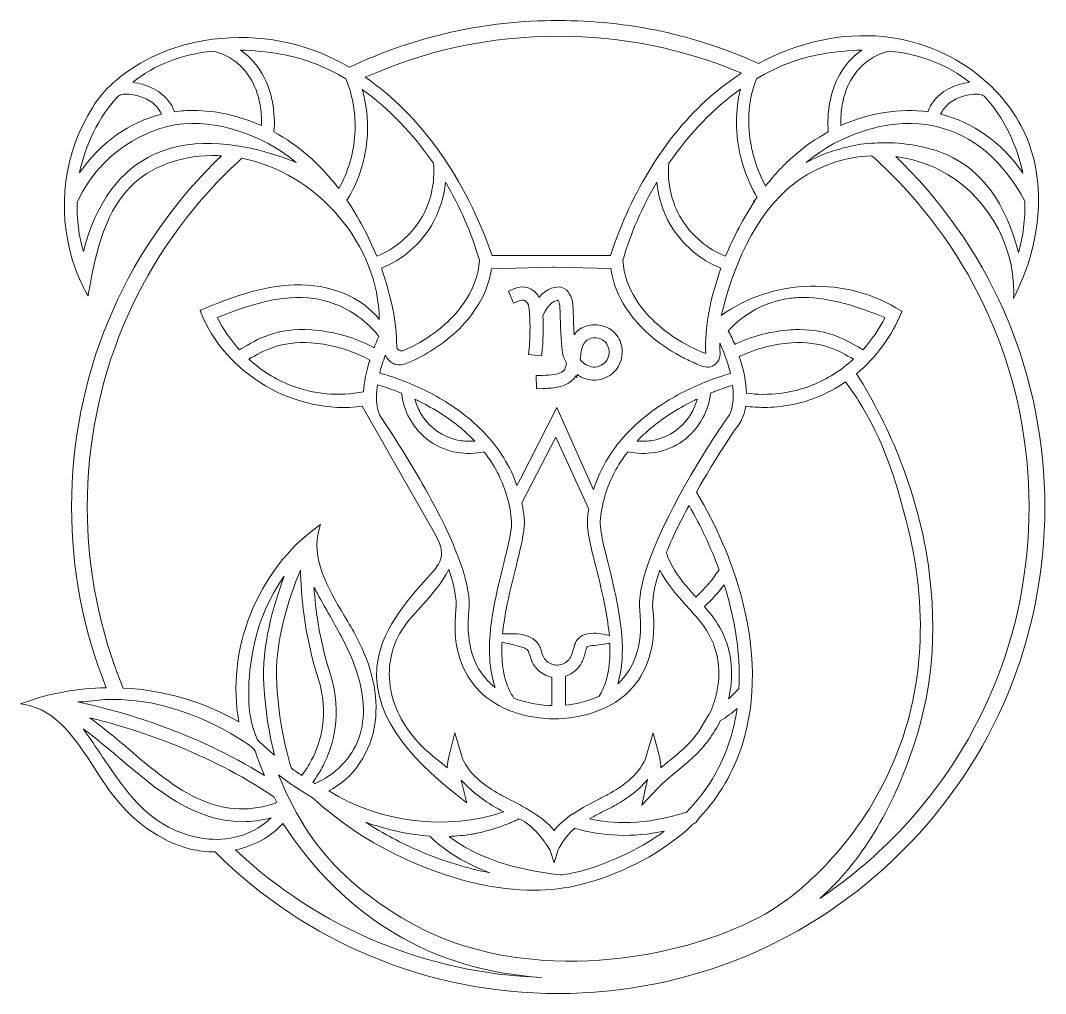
# Model space of a CAD drawing. Header units: millimetres. Extents: x 49 to 1312, y -339 to -42.
# Drawn here: x 49.1 to 348.4, y -332.3 to -48.1 of the extents above; entities that cross this region are included whole.
import ezdxf

# ---------------------------------------------------------------- set-up
doc = ezdxf.new("R2010")
doc.units = ezdxf.units.MM
doc.header["$MEASUREMENT"] = 0
doc.layers.add('Layer 4', color=7, linetype='Continuous')

# ---------------------------------------------------------------- blocks, each defined once
blk = doc.blocks.new('block 2')
at = {"layer": 'Layer 4', "lineweight": 0}
for points, knots in [([(306.59, -89.69), (305.98, -89.08), (305.35, -88.46), (304.69, -87.83), (309.21, -88.39), (313.47, -89.68), (317.37, -91.66), (330.63, -98.39), (339.38, -112.89), (339.14, -127.76), (339.14, -127.76), (339.11, -129.24), (339.11, -129.24), (339.11, -129.24), (339.76, -127.91), (339.76, -127.91), (347.05, -112.95), (348.42, -96.88), (343.53, -83.81), (340.96, -76.94), (336.47, -70.6), (330.55, -65.46), (322.33, -58.34), (311.84, -53.83), (301.01, -52.77), (288.96, -51.58), (276.37, -54.29), (264.6, -60.59), (246.22, -52.28), (226.54, -48.07), (206.09, -48.07), (184.7, -48.07), (164.19, -52.66), (145.12, -61.73), (143.22, -60.63), (141.31, -59.63), (139.43, -58.75), (127.39, -53.15), (113.49, -51.6), (100.28, -54.4), (93.58, -55.82), (87.46, -58.29), (82.09, -61.76), (79.31, -63.55), (76.75, -65.61), (74.48, -67.88), (72.09, -70.27), (70.55, -72.61), (68.7, -75.86), (61.02, -89.35), (59.72, -106.19), (65.21, -120.92), (66.08, -123.26), (67.13, -125.54), (68.32, -127.69), (68.32, -127.69), (68.77, -128.5), (68.77, -128.5), (68.77, -128.5), (68.93, -127.59), (68.93, -127.59), (71.19, -115.03), (73.91, -103.13), (82.37, -95.52), (88.33, -90.15), (96.93, -87.32), (106.59, -87.55), (106.96, -87.56), (107.34, -87.57), (107.75, -87.59), (106.93, -88.38), (106.23, -89.06), (105.59, -89.69), (78.75, -116.54), (63.96, -152.23), (63.96, -190.19), (63.96, -208.46), (67.37, -226.23), (74.08, -243.01), (65.81, -243.12), (57.79, -244.56), (50.23, -247.28), (50.23, -247.28), (49.05, -247.7), (49.05, -247.7), (49.05, -247.7), (50.29, -247.91), (50.29, -247.91), (59.65, -249.49), (65.23, -258.11), (70.62, -266.45), (72.06, -268.67), (73.55, -270.97), (75.07, -273.07), (81.48, -281.9), (89.86, -287.95), (98.69, -290.11), (101.01, -290.68), (103.42, -290.96), (105.86, -290.96), (132.68, -317.63), (168.27, -332.32), (206.09, -332.32), (244.06, -332.32), (279.75, -317.54), (306.59, -290.69), (333.44, -263.85), (348.22, -228.16), (348.22, -190.19), (348.22, -152.23), (333.44, -116.54), (306.59, -89.69)], [0, 0, 0, 0, 1, 1, 1, 2, 2, 2, 3, 3, 3, 4, 4, 4, 5, 5, 5, 6, 6, 6, 7, 7, 7, 8, 8, 8, 9, 9, 9, 10, 10, 10, 11, 11, 11, 12, 12, 12, 13, 13, 13, 14, 14, 14, 15, 15, 15, 16, 16, 16, 17, 17, 17, 18, 18, 18, 19, 19, 19, 20, 20, 20, 21, 21, 21, 22, 22, 22, 23, 23, 23, 24, 24, 24, 25, 25, 25, 26, 26, 26, 27, 27, 27, 28, 28, 28, 29, 29, 29, 30, 30, 30, 31, 31, 31, 32, 32, 32, 33, 33, 33, 34, 34, 34, 35, 35, 35, 36, 36, 36, 37, 37, 37, 37]), ([(250.21, -70.6), (237.65, -81.7), (227.67, -97.65), (221.34, -116.72), (221.34, -116.72), (186.77, -116.76), (186.77, -116.76), (179.01, -94.18), (165.88, -75.71), (149.75, -64.66), (167.46, -56.7), (186.42, -52.66), (206.09, -52.66), (224.71, -52.66), (242.74, -56.29), (259.68, -63.46), (256.35, -65.59), (253.16, -67.99), (250.21, -70.6)], [0, 0, 0, 0, 1, 1, 1, 2, 2, 2, 3, 3, 3, 4, 4, 4, 5, 5, 5, 6, 6, 6, 6]), ([(146.72, -81.19), (146.37, -86.91), (144.74, -92.43), (141.98, -97.19), (139.17, -93.48), (136.15, -90.21), (132.99, -87.46), (129.98, -84.84), (126.64, -82.53), (123.08, -80.6), (123.32, -77.63), (123.18, -74.72), (122.66, -71.96), (122.02, -68.49), (120.8, -65.35), (119.03, -62.63), (117.52, -60.31), (115.55, -58.29), (113.28, -56.72), (117.02, -56.81), (120.97, -57.2), (125.03, -57.88), (131.4, -58.95), (137.81, -61.38), (144.08, -65.11), (146.14, -70.08), (147.05, -75.64), (146.72, -81.19)], [0, 0, 0, 0, 1, 1, 1, 2, 2, 2, 3, 3, 3, 4, 4, 4, 5, 5, 5, 6, 6, 6, 7, 7, 7, 8, 8, 8, 9, 9, 9, 9]), ([(262.16, -71.96), (262.52, -69.57), (263.15, -67.26), (264.01, -65.1), (270.28, -61.37), (276.68, -58.94), (283.04, -57.88), (287.1, -57.2), (291.05, -56.81), (294.79, -56.72), (292.52, -58.29), (290.55, -60.31), (289.04, -62.63), (287.27, -65.35), (286.05, -68.49), (285.41, -71.96), (284.89, -74.72), (284.76, -77.62), (284.99, -80.59), (281.45, -82.51), (278.11, -84.82), (275.08, -87.46), (272.14, -90.02), (269.31, -93.04), (266.67, -96.45), (264.16, -91.85), (262.55, -86.66), (261.98, -81.43), (261.63, -78.2), (261.69, -75.01), (262.16, -71.96)], [0, 0, 0, 0, 1, 1, 1, 2, 2, 2, 3, 3, 3, 4, 4, 4, 5, 5, 5, 6, 6, 6, 7, 7, 7, 8, 8, 8, 9, 9, 9, 10, 10, 10, 10]), ([(119.4, -78.77), (112.93, -75.88), (106.08, -74.35), (99.55, -74.35), (97.71, -74.35), (95.87, -74.47), (94.05, -74.73), (93.59, -73.5), (92.92, -72.37), (92.07, -71.34), (90.84, -69.83), (89.2, -68.57), (87.33, -67.69), (85.69, -66.91), (83.84, -66.38), (81.84, -66.13), (88.19, -61.01), (96.05, -57.94), (105.22, -57.01), (106.83, -57.32), (108.4, -57.92), (109.89, -58.79), (112.34, -60.2), (114.44, -62.21), (115.97, -64.6), (117.45, -66.93), (118.48, -69.63), (119.01, -72.63), (119.35, -74.6), (119.48, -76.66), (119.4, -78.77)], [0, 0, 0, 0, 1, 1, 1, 2, 2, 2, 3, 3, 3, 4, 4, 4, 5, 5, 5, 6, 6, 6, 7, 7, 7, 8, 8, 8, 9, 9, 9, 10, 10, 10, 10]), ([(320.75, -67.69), (318.88, -68.57), (317.24, -69.83), (316, -71.33), (315.15, -72.36), (314.48, -73.5), (314.02, -74.72), (305.95, -73.62), (296.98, -75.05), (288.67, -78.77), (288.59, -76.66), (288.72, -74.59), (289.07, -72.63), (289.6, -69.63), (290.62, -66.93), (292.1, -64.6), (293.63, -62.21), (295.73, -60.2), (298.18, -58.78), (298.18, -58.78), (298.18, -58.78), (298.18, -58.78), (299.67, -57.92), (301.25, -57.32), (302.85, -57), (312.02, -57.94), (319.88, -61.01), (326.23, -66.13), (324.23, -66.38), (322.39, -66.91), (320.75, -67.69)], [0, 0, 0, 0, 1, 1, 1, 2, 2, 2, 3, 3, 3, 4, 4, 4, 5, 5, 5, 6, 6, 6, 7, 7, 7, 8, 8, 8, 9, 9, 9, 10, 10, 10, 10]), ([(148.88, -68.25), (156.59, -73.74), (163.75, -81.16), (169.64, -89.76), (170.2, -95.44), (168.9, -101.22), (165.99, -106.04), (163.07, -110.87), (158.39, -114.82), (153.09, -116.93), (150.69, -111.04), (147.76, -105.53), (144.38, -100.54), (147.93, -94.92), (149.99, -88.3), (150.35, -81.39), (150.58, -76.91), (150.09, -72.49), (148.88, -68.25)], [0, 0, 0, 0, 1, 1, 1, 2, 2, 2, 3, 3, 3, 4, 4, 4, 5, 5, 5, 6, 6, 6, 6]), ([(263.57, -100.74), (260.27, -105.65), (257.32, -111.22), (254.99, -116.93), (249.69, -114.83), (245, -110.87), (242.08, -106.04), (239.17, -101.22), (237.87, -95.44), (238.43, -89.76), (244.36, -81.11), (251.57, -73.65), (259.32, -68.15), (259.05, -69.21), (258.82, -70.31), (258.64, -71.4), (258.1, -74.76), (258.01, -78.26), (258.36, -81.81), (258.99, -88.12), (261.01, -94.32), (264.19, -99.76), (264.19, -99.76), (263.18, -100.94), (263.18, -100.94), (263.18, -100.94), (263.57, -100.74), (263.57, -100.74)], [0, 0, 0, 0, 1, 1, 1, 2, 2, 2, 3, 3, 3, 4, 4, 4, 5, 5, 5, 6, 6, 6, 7, 7, 7, 8, 8, 8, 9, 9, 9, 9]), ([(89.19, -73.69), (89.62, -74.23), (89.99, -74.81), (90.27, -75.43), (80.81, -77.72), (72.55, -83.64), (66.27, -92.61), (67.44, -87.08), (70.33, -78.1), (77.34, -70.39), (77.34, -70.39), (77.35, -70.4), (77.35, -70.4), (77.35, -70.4), (77.6, -70.2), (77.6, -70.2), (77.99, -69.9), (78.53, -69.7), (79.17, -69.61), (79.78, -69.53), (80.48, -69.54), (81.3, -69.65), (82.94, -69.87), (84.44, -70.32), (85.74, -70.97), (87.12, -71.64), (88.31, -72.58), (89.19, -73.69)], [0, 0, 0, 0, 1, 1, 1, 2, 2, 2, 3, 3, 3, 4, 4, 4, 5, 5, 5, 6, 6, 6, 7, 7, 7, 8, 8, 8, 9, 9, 9, 9]), ([(317.8, -75.43), (318.09, -74.81), (318.45, -74.23), (318.89, -73.68), (319.76, -72.58), (320.96, -71.64), (322.34, -70.96), (323.64, -70.32), (325.13, -69.88), (326.76, -69.65), (327.58, -69.54), (328.28, -69.53), (328.9, -69.61), (329.54, -69.7), (330.08, -69.9), (330.47, -70.2), (330.47, -70.2), (330.72, -70.4), (330.72, -70.4), (330.72, -70.4), (330.73, -70.39), (330.73, -70.39), (337.88, -78.3), (340.74, -87.68), (341.81, -92.62), (335.53, -83.65), (327.27, -77.72), (317.8, -75.43)], [0, 0, 0, 0, 1, 1, 1, 2, 2, 2, 3, 3, 3, 4, 4, 4, 5, 5, 5, 6, 6, 6, 7, 7, 7, 8, 8, 8, 9, 9, 9, 9]), ([(91.49, -79.17), (91.49, -79.17), (94.56, -78.49), (94.56, -78.49), (106.09, -76.91), (119.38, -81.12), (129.54, -89.51), (127.77, -88.81), (126.01, -88.17), (124.28, -87.59), (114.52, -84.36), (100.35, -81.65), (88.34, -87.06), (78.13, -91.66), (71.09, -101.26), (67.41, -115.6), (66.08, -111.06), (65.46, -106.19), (65.57, -101.12), (73.99, -82.99), (91.31, -79.21), (91.49, -79.17)], [0, 0, 0, 0, 1, 1, 1, 2, 2, 2, 3, 3, 3, 4, 4, 4, 5, 5, 5, 6, 6, 6, 7, 7, 7, 7]), ([(284.65, -86.75), (283, -87.3), (281.01, -88.29), (279.26, -89.16), (279, -89.3), (278.74, -89.43), (278.49, -89.55), (288.65, -81.13), (301.97, -76.9), (313.5, -78.48), (313.5, -78.48), (316.58, -79.05), (316.58, -79.05), (327.28, -81.53), (336.19, -89.07), (342.36, -100.85), (342.52, -106.1), (341.91, -111.12), (340.53, -115.8), (336.85, -101.45), (329.81, -91.85), (319.61, -87.26), (315.06, -85.21), (307.82, -83.78), (301.99, -83.78), (295.43, -83.78), (291.7, -84.42), (284.65, -86.75)], [0, 0, 0, 0, 1, 1, 1, 2, 2, 2, 3, 3, 3, 4, 4, 4, 5, 5, 5, 6, 6, 6, 7, 7, 7, 8, 8, 8, 9, 9, 9, 9]), ([(113.71, -88.32), (124.44, -90.4), (134.5, -96.46), (142.07, -105.38), (149.53, -114.19), (153.69, -124.81), (153.84, -135.4), (148.54, -128.77), (139.39, -125.01), (129.12, -125.29), (119.38, -125.56), (109.89, -129.22), (101.77, -132.63), (101.77, -132.63), (101.48, -132.75), (101.48, -132.75), (101.48, -132.75), (101.59, -133.05), (101.59, -133.05), (108.69, -151.34), (129.41, -163.46), (148.84, -160.74), (148.84, -160.74), (169.86, -197.69), (169.86, -197.69), (171.19, -200.03), (172.27, -202.15), (171.99, -204.4), (171.7, -206.73), (169.9, -208.68), (168.47, -210.25), (161.22, -218.14), (154.06, -226.7), (153.16, -237.01), (151.79, -252.83), (165.29, -265.64), (178.67, -276.08), (178.67, -276.08), (179.42, -276.66), (179.42, -276.66), (179.42, -276.66), (177.76, -270), (177.76, -270), (181.31, -273.8), (185.59, -276.97), (190.25, -279.25), (173.49, -284.82), (154.01, -282.48), (139.06, -273.09), (146.2, -269.66), (151.5, -261.84), (152.64, -252.97), (153.62, -245.26), (151.74, -236.68), (147.19, -228.18), (146.12, -226.17), (144.9, -224.11), (143.72, -222.12), (138.79, -213.76), (133.68, -205.13), (136.37, -196.28), (136.37, -196.28), (136.65, -195.35), (136.65, -195.35), (136.65, -195.35), (135.86, -195.92), (135.86, -195.92), (127.16, -202.2), (120.37, -211.06), (116.21, -221.54), (112.14, -231.79), (110.97, -242.64), (112.82, -252.97), (102.73, -247.12), (91.09, -243.71), (79.08, -243.1), (72.1, -226.34), (68.56, -208.54), (68.56, -190.19), (68.56, -153.46), (82.87, -118.92), (108.84, -92.94), (110.34, -91.44), (111.93, -89.93), (113.71, -88.32)], [0, 0, 0, 0, 1, 1, 1, 2, 2, 2, 3, 3, 3, 4, 4, 4, 5, 5, 5, 6, 6, 6, 7, 7, 7, 8, 8, 8, 9, 9, 9, 10, 10, 10, 11, 11, 11, 12, 12, 12, 13, 13, 13, 14, 14, 14, 15, 15, 15, 16, 16, 16, 17, 17, 17, 18, 18, 18, 19, 19, 19, 20, 20, 20, 21, 21, 21, 22, 22, 22, 23, 23, 23, 24, 24, 24, 25, 25, 25, 26, 26, 26, 27, 27, 27, 28, 28, 28, 28]), ([(282.5, -304.59), (294.53, -293.89), (303.58, -279.06), (310.08, -259.44), (315.82, -242.12), (317.01, -223.38), (313.63, -203.75), (310.51, -185.66), (303.46, -167.52), (293.26, -151.28), (299, -146.47), (303.52, -140.27), (306.34, -133.33), (306.34, -133.33), (306.44, -133.08), (306.44, -133.08), (306.44, -133.08), (306.22, -132.93), (306.22, -132.93), (290.64, -122.76), (268.7, -123.36), (253.66, -134.28), (257.12, -121.06), (262.77, -104.97), (275.39, -95.42), (281.58, -90.73), (289.48, -87.94), (297.64, -87.56), (299.62, -89.32), (301.53, -91.13), (303.34, -92.94), (329.32, -118.92), (343.63, -153.46), (343.63, -190.19), (343.63, -226.93), (329.32, -261.47), (303.34, -287.44), (296.96, -293.83), (289.96, -299.58), (282.5, -304.59)], [0, 0, 0, 0, 1, 1, 1, 2, 2, 2, 3, 3, 3, 4, 4, 4, 5, 5, 5, 6, 6, 6, 7, 7, 7, 8, 8, 8, 9, 9, 9, 10, 10, 10, 11, 11, 11, 12, 12, 12, 13, 13, 13, 13]), ([(172.92, -136.92), (168.55, -140.79), (164.02, -143.17), (160.99, -144.48), (160.52, -144.69), (160, -144.64), (159.57, -144.36), (159.16, -144.09), (158.92, -143.65), (158.93, -143.16), (158.94, -136.58), (157.35, -128.53), (154.44, -120.46), (160.49, -118.01), (165.82, -113.45), (169.11, -107.91), (171.37, -104.1), (172.76, -99.75), (173.17, -95.28), (177.4, -102.42), (180.75, -110.1), (183.11, -118.11), (182.53, -126.72), (177.25, -133.09), (172.92, -136.92)], [0, 0, 0, 0, 1, 1, 1, 2, 2, 2, 3, 3, 3, 4, 4, 4, 5, 5, 5, 6, 6, 6, 7, 7, 7, 8, 8, 8, 8]), ([(249.2, -145.05), (249.2, -145.08), (249.2, -145.15), (249.12, -145.21), (249.04, -145.27), (248.97, -145.25), (248.95, -145.24), (246.1, -144.17), (240.51, -141.67), (235.15, -136.92), (230.82, -133.09), (225.54, -126.72), (224.96, -118.11), (227.32, -110.1), (230.67, -102.43), (234.9, -95.28), (235.31, -99.75), (236.7, -104.1), (238.96, -107.91), (242.25, -113.45), (247.58, -118.01), (253.63, -120.46), (250.41, -129.38), (248.83, -138.1), (249.2, -145.05)], [0, 0, 0, 0, 1, 1, 1, 2, 2, 2, 3, 3, 3, 4, 4, 4, 5, 5, 5, 6, 6, 6, 7, 7, 7, 8, 8, 8, 8]), ([(158.96, -148.59), (159.63, -148.7), (160.35, -148.67), (161.18, -148.49), (161.18, -148.49), (161.44, -148.41), (161.44, -148.41), (166.46, -146.38), (171.43, -143.31), (175.44, -139.77), (179.82, -135.89), (185.3, -129.43), (186.64, -120.61), (186.64, -120.61), (204.44, -120.14), (204.44, -120.14), (204.44, -120.14), (204.97, -120.12), (204.97, -120.12), (204.97, -120.12), (221.42, -120.55), (221.42, -120.55), (222.75, -129.41), (228.24, -135.88), (232.63, -139.77), (235.33, -142.16), (238.36, -144.27), (241.64, -146.05), (242.86, -146.72), (244.12, -147.33), (245.38, -147.88), (245.61, -147.99), (245.86, -148.1), (246.11, -148.22), (247.33, -148.78), (248.71, -149.43), (250.08, -149.3), (251.5, -149.16), (252.74, -148.12), (253.17, -146.71), (253.4, -145.95), (253.38, -145.14), (253.35, -144.42), (253.35, -144.42), (253.29, -142.32), (253.29, -142.32), (253.35, -142.43), (253.41, -142.54), (253.45, -142.62), (253.71, -143.17), (253.94, -143.74), (254.2, -144.37), (255.14, -146.66), (255.87, -148.96), (256.39, -151.2), (254.63, -151.69), (252.77, -152.3), (250.72, -153.06), (248.33, -153.95), (245.98, -154.96), (243.73, -156.07), (238.92, -158.44), (234.6, -161.21), (230.88, -164.29), (226.72, -167.75), (223.28, -171.62), (220.68, -175.81), (218.88, -178.7), (217.43, -181.85), (216.38, -185.19), (216.38, -185.19), (205.67, -161.13), (205.67, -161.13), (205.67, -161.13), (195.08, -181.92), (195.08, -181.92), (195.08, -181.92), (194.06, -183.95), (194.06, -183.95), (193.05, -181.07), (191.75, -178.34), (190.17, -175.81), (187.56, -171.62), (184.13, -167.75), (179.96, -164.29), (176.25, -161.21), (171.92, -158.44), (167.11, -156.06), (164.87, -154.96), (162.52, -153.95), (160.13, -153.06), (157.89, -152.23), (155.87, -151.58), (153.98, -151.07), (154.39, -149.36), (154.94, -147.6), (155.6, -145.83), (156.12, -146.82), (157.17, -148.29), (158.96, -148.59)], [0, 0, 0, 0, 1, 1, 1, 2, 2, 2, 3, 3, 3, 4, 4, 4, 5, 5, 5, 6, 6, 6, 7, 7, 7, 8, 8, 8, 9, 9, 9, 10, 10, 10, 11, 11, 11, 12, 12, 12, 13, 13, 13, 14, 14, 14, 15, 15, 15, 16, 16, 16, 17, 17, 17, 18, 18, 18, 19, 19, 19, 20, 20, 20, 21, 21, 21, 22, 22, 22, 23, 23, 23, 24, 24, 24, 25, 25, 25, 26, 26, 26, 27, 27, 27, 28, 28, 28, 29, 29, 29, 30, 30, 30, 31, 31, 31, 32, 32, 32, 33, 33, 33, 33]), ([(194.66, -129.99), (195.82, -129.51), (196.56, -129.56), (197.41, -131.18), (197.42, -131.2), (197.61, -131.66), (197.75, -133.68), (197.75, -133.68), (197.81, -134.97), (197.81, -134.97), (197.95, -138.44), (197.79, -142.38), (197.63, -143.89), (197.63, -143.89), (197.44, -145.62), (197.44, -145.62), (197.44, -145.62), (201.25, -146.03), (201.25, -146.03), (201.25, -146.03), (201.43, -144.31), (201.43, -144.31), (201.63, -142.53), (201.79, -137.86), (201.61, -134.25), (203.3, -130.4), (205.56, -129.81), (206.01, -129.73), (206.1, -129.84), (206.3, -130.17), (206.51, -131.07), (206.59, -131.49), (206.68, -134.02), (206.74, -135.87), (206.92, -140.96), (207.06, -144.39), (207.48, -145.74), (207.74, -146.56), (208.09, -147.35), (208.52, -148.09), (208.45, -148.54), (208.36, -148.93), (208.26, -149.27), (208.02, -150.08), (207.56, -150.97), (205.05, -151.45), (203.92, -151.67), (202.66, -151.72), (201.45, -151.76), (201.45, -151.76), (199.64, -151.82), (199.64, -151.82), (199.64, -151.82), (199.79, -155.65), (199.79, -155.65), (199.79, -155.65), (201.6, -155.59), (201.6, -155.59), (202.95, -155.54), (204.35, -155.49), (205.77, -155.21), (206.78, -155.02), (209.7, -154.46), (211.26, -151.9), (211.26, -151.9), (211.54, -152.36), (211.54, -152.36), (211.54, -152.36), (211.64, -151.51), (211.64, -151.51), (212.67, -152.24), (213.82, -152.75), (214.98, -152.98), (217.9, -153.59), (221.12, -152.44), (223, -150.12), (224.88, -147.81), (225.34, -144.42), (224.15, -141.69), (223.49, -140.16), (222.35, -138.86), (220.96, -138.05), (219.58, -137.24), (217.88, -136.86), (216.16, -136.99), (214.61, -137.1), (213.21, -137.6), (212.12, -138.43), (211.6, -138.83), (211.13, -139.31), (210.73, -139.86), (210.67, -138.51), (210.62, -137.08), (210.57, -135.72), (210.46, -132.38), (210.4, -130.88), (210.24, -130.21), (210.01, -129.23), (209.4, -126.63), (207, -126), (205.68, -125.66), (202.92, -126.16), (200.5, -128.88), (198.8, -126.09), (196.15, -125.21), (193.18, -126.46), (193.18, -126.46), (191.58, -127.13), (191.58, -127.13), (191.58, -127.13), (193.06, -130.66), (193.06, -130.66), (193.06, -130.66), (194.66, -129.99), (194.66, -129.99)], [0, 0, 0, 0, 1, 1, 1, 2, 2, 2, 3, 3, 3, 4, 4, 4, 5, 5, 5, 6, 6, 6, 7, 7, 7, 8, 8, 8, 9, 9, 9, 10, 10, 10, 11, 11, 11, 12, 12, 12, 13, 13, 13, 14, 14, 14, 15, 15, 15, 16, 16, 16, 17, 17, 17, 18, 18, 18, 19, 19, 19, 20, 20, 20, 21, 21, 21, 22, 22, 22, 23, 23, 23, 24, 24, 24, 25, 25, 25, 26, 26, 26, 27, 27, 27, 28, 28, 28, 29, 29, 29, 30, 30, 30, 31, 31, 31, 32, 32, 32, 33, 33, 33, 34, 34, 34, 35, 35, 35, 36, 36, 36, 37, 37, 37, 38, 38, 38, 38]), ([(153.73, -140.36), (153.22, -141.45), (152.75, -142.56), (152.31, -143.66), (151.51, -143.22), (150.71, -142.81), (149.91, -142.45), (144.88, -140.15), (139.56, -138.8), (134.1, -138.45), (123.9, -137.78), (118.16, -141.18), (113.55, -143.92), (113.55, -143.92), (112.99, -144.24), (112.99, -144.24), (110.41, -141.41), (108.24, -138.24), (106.54, -134.83), (116.01, -131.14), (125.3, -127.97), (134.69, -129.29), (142.07, -130.33), (149, -134.36), (153.73, -140.36)], [0, 0, 0, 0, 1, 1, 1, 2, 2, 2, 3, 3, 3, 4, 4, 4, 5, 5, 5, 6, 6, 6, 7, 7, 7, 8, 8, 8, 8]), ([(258.16, -142.45), (258, -142.53), (257.83, -142.6), (257.66, -142.69), (257.11, -141.38), (256.48, -140.03), (255.78, -138.68), (260.42, -133.63), (266.82, -130.21), (273.38, -129.29), (274.8, -129.09), (276.29, -128.99), (277.79, -128.99), (285.81, -128.99), (293.6, -131.74), (301.53, -134.83), (299.83, -138.24), (297.66, -141.41), (295.08, -144.24), (295.08, -144.24), (294.53, -143.92), (294.53, -143.92), (290.35, -141.44), (285.15, -138.36), (276.51, -138.36), (275.68, -138.36), (274.82, -138.39), (273.97, -138.45), (268.51, -138.8), (263.19, -140.15), (258.16, -142.45)], [0, 0, 0, 0, 1, 1, 1, 2, 2, 2, 3, 3, 3, 4, 4, 4, 5, 5, 5, 6, 6, 6, 7, 7, 7, 8, 8, 8, 9, 9, 9, 10, 10, 10, 10]), ([(133.85, -142.24), (138.78, -142.56), (143.78, -143.83), (148.33, -145.91), (149.23, -146.31), (150.13, -146.78), (151.04, -147.3), (150.03, -150.54), (149.42, -153.73), (149.25, -156.55), (142.14, -157.97), (134.56, -157.28), (127.86, -154.61), (123.44, -152.86), (119.37, -150.3), (115.76, -147.02), (119.88, -144.58), (125.03, -141.66), (133.85, -142.24)], [0, 0, 0, 0, 1, 1, 1, 2, 2, 2, 3, 3, 3, 4, 4, 4, 5, 5, 5, 6, 6, 6, 6]), ([(212.52, -147.14), (212.52, -147.14), (212.57, -146.7), (212.57, -146.7), (212.63, -146.1), (212.7, -145.47), (212.8, -144.9), (213.09, -143.24), (213.63, -142.09), (214.43, -141.48), (214.94, -141.1), (215.63, -140.87), (216.43, -140.81), (217.39, -140.75), (218.31, -140.94), (219.03, -141.35), (219.72, -141.76), (220.3, -142.42), (220.64, -143.21), (221.26, -144.65), (221.01, -146.49), (220.03, -147.71), (219.04, -148.92), (217.28, -149.55), (215.75, -149.23), (214.26, -148.93), (213.18, -147.95), (212.52, -147.14)], [0, 0, 0, 0, 1, 1, 1, 2, 2, 2, 3, 3, 3, 4, 4, 4, 5, 5, 5, 6, 6, 6, 7, 7, 7, 8, 8, 8, 9, 9, 9, 9]), ([(261.06, -156.93), (260.97, -153.71), (260.25, -150.04), (258.99, -146.26), (259.25, -146.13), (259.5, -146.02), (259.74, -145.91), (264.29, -143.83), (269.29, -142.56), (274.22, -142.24), (283.04, -141.66), (288.19, -144.58), (292.31, -147.02), (288.7, -150.3), (284.63, -152.86), (280.21, -154.61), (274.17, -157.02), (267.56, -157.82), (261.06, -156.93)], [0, 0, 0, 0, 1, 1, 1, 2, 2, 2, 3, 3, 3, 4, 4, 4, 5, 5, 5, 6, 6, 6, 6]), ([(232.34, -320.81), (219.16, -323.19), (199.14, -324.71), (178.59, -318.42), (166.71, -314.79), (153.69, -307.06), (143.76, -297.75), (135.48, -289.98), (129.98, -281.71), (124.38, -268.47), (127.48, -270.82), (130.8, -273.02), (134.26, -275.03), (142.87, -282.98), (153.3, -289.67), (164.44, -294.38), (176.59, -299.52), (188.2, -302.12), (198.95, -302.12), (203.74, -302.12), (208.37, -301.58), (212.74, -300.52), (212.74, -300.52), (216.61, -299.42), (216.61, -299.42), (228.23, -295.62), (237.87, -290.11), (245.24, -283.06), (245.43, -282.87), (246.12, -282.39), (246.26, -282.34), (246.26, -282.34), (246.35, -282.3), (246.35, -282.3), (246.35, -282.3), (247.4, -280.88), (247.4, -280.88), (253.14, -274.76), (257.35, -267.56), (259.9, -259.48), (263.91, -246.76), (263.77, -231.73), (259.5, -216.04), (256.71, -205.78), (252.32, -195.62), (246.45, -185.83), (252.04, -175.93), (257.64, -167.64), (258.66, -166.35), (259.79, -164.93), (260.53, -163.05), (260.87, -160.75), (262.62, -160.97), (264.41, -161.09), (266.18, -161.09), (271.52, -161.09), (276.71, -160.1), (281.62, -158.14), (284.53, -156.98), (287.36, -155.47), (290.02, -153.65), (291.35, -155.43), (292.6, -157.23), (293.72, -158.99), (301.28, -170.86), (304.77, -182.85), (307.7, -194.11), (314.38, -219.87), (313.02, -243.89), (303.67, -265.52), (294.41, -286.89), (280.02, -299.67), (272.27, -305.39), (263.02, -312.2), (248.1, -317.97), (232.34, -320.81)], [0, 0, 0, 0, 1, 1, 1, 2, 2, 2, 3, 3, 3, 4, 4, 4, 5, 5, 5, 6, 6, 6, 7, 7, 7, 8, 8, 8, 9, 9, 9, 10, 10, 10, 11, 11, 11, 12, 12, 12, 13, 13, 13, 14, 14, 14, 15, 15, 15, 16, 16, 16, 17, 17, 17, 18, 18, 18, 19, 19, 19, 20, 20, 20, 21, 21, 21, 22, 22, 22, 23, 23, 23, 24, 24, 24, 25, 25, 25, 25]), ([(168.84, -187.73), (164.85, -180.39), (159.79, -172.1), (154.58, -164.37), (154.58, -164.37), (154.39, -164.09), (154.39, -164.09), (153.08, -162.12), (152.7, -158.73), (153.31, -154.5), (155.02, -154.99), (156.85, -155.6), (158.87, -156.38), (159.35, -156.56), (159.83, -156.75), (160.36, -156.97), (160.63, -159.5), (161.42, -162.02), (162.66, -164.29), (164.09, -166.91), (166.09, -169.2), (168.45, -170.91), (170.82, -172.6), (173.63, -173.76), (176.57, -174.27), (179.18, -174.72), (181.89, -174.65), (184.41, -174.06), (185.36, -175.26), (186.23, -176.51), (187.01, -177.77), (189.47, -181.73), (191.2, -186.27), (192.02, -190.9), (192.21, -192.03), (192.4, -193.23), (192.48, -194.33), (192.51, -195.36), (192.38, -196.41), (192.19, -197.67), (191.8, -200.04), (191.21, -202.45), (190.64, -204.79), (190.64, -204.79), (190.19, -206.64), (190.19, -206.64), (189.16, -210.78), (188.1, -215.07), (187.31, -219.38), (186.2, -225.49), (185.82, -230.19), (186.09, -234.6), (186.28, -237.47), (186.74, -239.99), (187.51, -242.33), (187.57, -242.53), (187.64, -242.73), (187.71, -242.93), (186.74, -242.17), (185.84, -241.33), (185.05, -240.43), (180.82, -235.65), (179.14, -228.94), (180.03, -220.47), (180.74, -213.71), (176.98, -202.69), (168.84, -187.73)], [0, 0, 0, 0, 1, 1, 1, 2, 2, 2, 3, 3, 3, 4, 4, 4, 5, 5, 5, 6, 6, 6, 7, 7, 7, 8, 8, 8, 9, 9, 9, 10, 10, 10, 11, 11, 11, 12, 12, 12, 13, 13, 13, 14, 14, 14, 15, 15, 15, 16, 16, 16, 17, 17, 17, 18, 18, 18, 19, 19, 19, 20, 20, 20, 21, 21, 21, 22, 22, 22, 22]), ([(229.92, -220.47), (230.81, -228.94), (229.13, -235.65), (224.91, -240.43), (224.46, -240.93), (223.99, -241.41), (223.49, -241.87), (224.17, -239.66), (224.58, -237.28), (224.75, -234.6), (225.02, -230.19), (224.65, -225.49), (223.54, -219.38), (222.75, -215.07), (221.69, -210.78), (220.66, -206.63), (220.66, -206.63), (220.2, -204.78), (220.2, -204.78), (219.63, -202.45), (219.05, -200.04), (218.66, -197.68), (218.46, -196.42), (218.34, -195.37), (218.37, -194.39), (218.44, -193.23), (218.63, -192.04), (218.82, -190.92), (219.65, -186.27), (221.38, -181.73), (223.83, -177.77), (224.6, -176.53), (225.49, -175.27), (226.46, -174.03), (229.08, -174.66), (231.77, -174.72), (234.37, -174.27), (237.31, -173.76), (240.12, -172.59), (242.5, -170.9), (244.86, -169.2), (246.86, -166.91), (248.28, -164.29), (249.53, -162.01), (250.32, -159.47), (250.58, -156.93), (251.04, -156.74), (251.51, -156.56), (251.97, -156.38), (253.79, -155.68), (255.45, -155.12), (257.01, -154.66), (257.53, -158.84), (257.05, -162.21), (255.66, -163.96), (254.35, -165.6), (247.57, -175.69), (241.37, -187.11), (233.06, -202.41), (229.21, -213.64), (229.92, -220.47)], [0, 0, 0, 0, 1, 1, 1, 2, 2, 2, 3, 3, 3, 4, 4, 4, 5, 5, 5, 6, 6, 6, 7, 7, 7, 8, 8, 8, 9, 9, 9, 10, 10, 10, 11, 11, 11, 12, 12, 12, 13, 13, 13, 14, 14, 14, 15, 15, 15, 16, 16, 16, 17, 17, 17, 18, 18, 18, 19, 19, 19, 20, 20, 20, 20]), ([(245.13, -162.56), (243.95, -164.7), (242.3, -166.56), (240.36, -167.94), (238.44, -169.33), (236.15, -170.29), (233.74, -170.73), (232.23, -171), (230.69, -171.06), (229.16, -170.92), (230.44, -169.58), (231.8, -168.3), (233.23, -167.11), (236.71, -164.21), (240.78, -161.58), (245.34, -159.31), (245.76, -159.1), (246.2, -158.88), (246.69, -158.65), (246.34, -160.01), (245.81, -161.32), (245.13, -162.56)], [0, 0, 0, 0, 1, 1, 1, 2, 2, 2, 3, 3, 3, 4, 4, 4, 5, 5, 5, 6, 6, 6, 7, 7, 7, 7]), ([(177.2, -170.73), (174.79, -170.29), (172.5, -169.33), (170.57, -167.93), (168.64, -166.56), (167, -164.7), (165.81, -162.56), (165.13, -161.33), (164.61, -160.04), (164.26, -158.7), (164.69, -158.9), (165.11, -159.1), (165.51, -159.31), (170.06, -161.58), (174.14, -164.21), (177.62, -167.11), (179.08, -168.33), (180.45, -169.61), (181.71, -170.93), (180.21, -171.06), (178.7, -171), (177.2, -170.73)], [0, 0, 0, 0, 1, 1, 1, 2, 2, 2, 3, 3, 3, 4, 4, 4, 5, 5, 5, 6, 6, 6, 7, 7, 7, 7]), ([(196.22, -194.17), (196.14, -192.82), (195.93, -191.5), (195.73, -190.26), (195.73, -190.26), (195.73, -190.26), (195.73, -190.26), (195.65, -189.82), (195.55, -189.38), (195.46, -188.94), (195.46, -188.94), (198.29, -183.56), (198.29, -183.56), (198.29, -183.56), (205.45, -169.78), (205.45, -169.78), (205.45, -169.78), (212.29, -184.87), (212.29, -184.87), (212.29, -184.87), (215.03, -190.8), (215.03, -190.8), (214.84, -192.01), (214.69, -193.07), (214.63, -194.22), (214.59, -195.54), (214.74, -196.79), (214.97, -198.28), (215.4, -200.82), (216.01, -203.29), (216.6, -205.68), (216.6, -205.68), (217.07, -207.56), (217.07, -207.56), (218.09, -211.64), (219.15, -215.86), (219.93, -220.04), (220.47, -222.95), (220.83, -225.5), (221.03, -227.81), (220.42, -227.6), (219.82, -227.46), (219.28, -227.35), (218.28, -227.16), (217.31, -227.07), (216.39, -227.09), (215.1, -227.12), (214.08, -227.33), (213.17, -227.77), (212.46, -228.12), (211.88, -228.62), (211.48, -229.23), (211.18, -229.71), (211.02, -230.18), (210.89, -230.56), (210.89, -230.56), (210.81, -230.79), (210.81, -230.79), (210.68, -231.19), (210.56, -231.59), (210.46, -231.96), (210.34, -232.39), (210.23, -232.79), (210.08, -233.19), (209.85, -233.84), (209.55, -234.38), (209.18, -234.8), (208.37, -235.73), (207.19, -236.32), (206.01, -236.39), (204.84, -236.46), (203.61, -236.02), (202.71, -235.2), (202.21, -234.74), (201.87, -234.27), (201.7, -233.81), (201.58, -233.49), (201.47, -233.14), (201.36, -232.77), (201.22, -232.33), (201.08, -231.87), (200.89, -231.38), (200.7, -230.92), (200.43, -230.33), (199.97, -229.8), (199.6, -229.35), (199.13, -228.96), (198.6, -228.62), (197.78, -228.1), (196.81, -227.73), (195.66, -227.48), (194.74, -227.29), (193.46, -227.22), (192.17, -227.22), (191.38, -227.22), (190.59, -227.24), (189.87, -227.29), (190.07, -225.11), (190.42, -222.73), (190.91, -220.05), (191.69, -215.87), (192.75, -211.66), (193.78, -207.55), (193.78, -207.55), (194.25, -205.67), (194.25, -205.67), (194.84, -203.27), (195.45, -200.8), (195.88, -198.26), (196.11, -196.79), (196.26, -195.53), (196.22, -194.17)], [0, 0, 0, 0, 1, 1, 1, 2, 2, 2, 3, 3, 3, 4, 4, 4, 5, 5, 5, 6, 6, 6, 7, 7, 7, 8, 8, 8, 9, 9, 9, 10, 10, 10, 11, 11, 11, 12, 12, 12, 13, 13, 13, 14, 14, 14, 15, 15, 15, 16, 16, 16, 17, 17, 17, 18, 18, 18, 19, 19, 19, 20, 20, 20, 21, 21, 21, 22, 22, 22, 23, 23, 23, 24, 24, 24, 25, 25, 25, 26, 26, 26, 27, 27, 27, 28, 28, 28, 29, 29, 29, 30, 30, 30, 31, 31, 31, 32, 32, 32, 33, 33, 33, 34, 34, 34, 35, 35, 35, 36, 36, 36, 37, 37, 37, 37]), ([(246.31, -216.51), (245.87, -216.02), (245.43, -215.53), (244.99, -215.04), (242.95, -212.73), (240.38, -209.62), (238.67, -206.07), (238.28, -205.28), (237.94, -204.44), (237.65, -203.57), (239.35, -199.44), (241.58, -194.79), (244.3, -189.75), (247.81, -195.86), (250.76, -202.17), (253.08, -208.52), (251.26, -211.33), (248.98, -214.01), (246.31, -216.51)], [0, 0, 0, 0, 1, 1, 1, 2, 2, 2, 3, 3, 3, 4, 4, 4, 5, 5, 5, 6, 6, 6, 6]), ([(130.84, -208.6), (130.92, -215.25), (131.78, -227.01), (135.99, -240.28), (139.25, -250.59), (136.76, -258.9), (134.09, -264.06), (133.27, -265.64), (132.31, -267.17), (131.24, -268.63), (130.2, -267.94), (129.16, -267.22), (128.16, -266.49), (126.56, -261.27), (124.52, -252.81), (123.87, -241.97), (123.12, -229.52), (127.65, -216.23), (130.84, -208.6)], [0, 0, 0, 0, 1, 1, 1, 2, 2, 2, 3, 3, 3, 4, 4, 4, 5, 5, 5, 6, 6, 6, 6]), ([(182.17, -242.97), (184.6, -245.73), (187.7, -247.91), (191.36, -249.44), (191.36, -249.44), (191.65, -249.56), (191.65, -249.56), (191.65, -249.56), (191.8, -249.62), (191.8, -249.62), (193.02, -250.11), (194.31, -250.54), (195.65, -250.88), (195.65, -250.88), (196.86, -251.17), (196.86, -251.17), (199.32, -251.72), (201.97, -252.03), (204.58, -252.08), (204.58, -252.08), (204.72, -252.08), (204.72, -252.08), (204.81, -252.08), (204.9, -252.08), (204.95, -252.08), (205, -252.08), (205.05, -252.08), (205.1, -252.08), (205.1, -252.08), (205.38, -252.08), (205.38, -252.08), (207.62, -252.04), (210.95, -251.78), (214.53, -250.82), (218.69, -249.61), (222.71, -247.76), (225.95, -244.83), (226.59, -244.24), (227.21, -243.62), (227.78, -242.97), (232.75, -237.36), (234.75, -229.65), (233.75, -220.07), (233.45, -217.29), (234.13, -213.45), (235.75, -208.63), (237.63, -212.2), (240.15, -215.25), (242.17, -217.53), (242.72, -218.15), (243.28, -218.76), (243.83, -219.37), (243.83, -219.37), (243.88, -219.43), (243.88, -219.43), (246.1, -221.87), (248.4, -224.4), (250.01, -227.23), (252.89, -232.27), (253.74, -238.66), (252.33, -244.76), (251.89, -246.7), (251.2, -248.65), (250.31, -250.54), (250.24, -250.64), (250.17, -250.74), (250.09, -250.86), (250.09, -250.86), (247.29, -255.63), (247.29, -255.63), (246.05, -257.35), (244.65, -258.96), (243.12, -260.41), (241.69, -261.78), (240.12, -263.06), (238.6, -264.3), (238.6, -264.3), (238.56, -264.33), (238.56, -264.33), (237.75, -264.99), (236.92, -265.67), (236.1, -266.37), (236.04, -265.14), (235.85, -263.93), (235.55, -262.75), (235.55, -262.75), (233.88, -256.15), (233.88, -256.15), (233.88, -256.15), (231.93, -262.67), (231.93, -262.67), (230.34, -267.99), (224.91, -271.86), (220.64, -274.17), (219.99, -274.52), (219.26, -274.9), (218.48, -275.3), (218.48, -275.3), (218.35, -275.37), (218.35, -275.37), (215.95, -276.61), (212.96, -278.15), (210.34, -279.89), (210.34, -279.89), (210.28, -279.87), (210.28, -279.87), (210.28, -279.87), (209.58, -280.36), (209.58, -280.36), (209.53, -280.4), (209.47, -280.43), (209.42, -280.46), (209.42, -280.46), (207.23, -282.24), (207.23, -282.24), (206.3, -283.04), (205.51, -283.87), (204.88, -284.68), (201.84, -280.75), (195.84, -277.65), (191.42, -275.37), (190.59, -274.94), (189.81, -274.54), (189.13, -274.17), (184.86, -271.86), (179.43, -267.99), (177.84, -262.67), (177.84, -262.67), (175.89, -256.15), (175.89, -256.15), (175.89, -256.15), (174.22, -262.75), (174.22, -262.75), (173.92, -263.92), (173.73, -265.14), (173.67, -266.37), (172.81, -265.64), (171.94, -264.93), (171.15, -264.28), (169.63, -263.05), (168.06, -261.77), (166.65, -260.41), (162.01, -255.99), (158.74, -250.43), (157.44, -244.76), (156.03, -238.66), (156.88, -232.27), (159.76, -227.22), (161.37, -224.4), (163.67, -221.87), (165.89, -219.43), (165.89, -219.43), (166.07, -219.24), (166.07, -219.24), (166.58, -218.67), (167.09, -218.1), (167.6, -217.53), (169.66, -215.2), (172.23, -212.09), (174.13, -208.43), (175.81, -213.31), (176.51, -217.23), (176.21, -220.07), (175.2, -229.65), (177.2, -237.36), (182.17, -242.97)], [0, 0, 0, 0, 1, 1, 1, 2, 2, 2, 3, 3, 3, 4, 4, 4, 5, 5, 5, 6, 6, 6, 7, 7, 7, 8, 8, 8, 9, 9, 9, 10, 10, 10, 11, 11, 11, 12, 12, 12, 13, 13, 13, 14, 14, 14, 15, 15, 15, 16, 16, 16, 17, 17, 17, 18, 18, 18, 19, 19, 19, 20, 20, 20, 21, 21, 21, 22, 22, 22, 23, 23, 23, 24, 24, 24, 25, 25, 25, 26, 26, 26, 27, 27, 27, 28, 28, 28, 29, 29, 29, 30, 30, 30, 31, 31, 31, 32, 32, 32, 33, 33, 33, 34, 34, 34, 35, 35, 35, 36, 36, 36, 37, 37, 37, 38, 38, 38, 39, 39, 39, 40, 40, 40, 41, 41, 41, 42, 42, 42, 43, 43, 43, 44, 44, 44, 45, 45, 45, 46, 46, 46, 47, 47, 47, 48, 48, 48, 49, 49, 49, 50, 50, 50, 51, 51, 51, 52, 52, 52, 53, 53, 53, 54, 54, 54, 55, 55, 55, 55]), ([(118.04, -257.68), (118.04, -257.68), (117.7, -256.79), (117.7, -256.79), (117.11, -255.28), (116.68, -253.88), (116.39, -252.5), (115.87, -250.11), (115.66, -247.49), (115.7, -244.01), (115.76, -237.88), (116.93, -222.73), (126.09, -210.44), (122.82, -219.03), (119.45, -230.91), (120.14, -242.19), (120.56, -249.27), (121.6, -256.14), (123.22, -262.65), (122.52, -262.07), (121.85, -261.48), (121.19, -260.9), (121.19, -260.9), (118.85, -258.8), (118.85, -258.8), (118.5, -258.49), (118.22, -258.1), (118.04, -257.68)], [0, 0, 0, 0, 1, 1, 1, 2, 2, 2, 3, 3, 3, 4, 4, 4, 5, 5, 5, 6, 6, 6, 7, 7, 7, 8, 8, 8, 9, 9, 9, 9]), ([(137.41, -265.78), (140.4, -260), (143.2, -250.69), (139.55, -239.15), (136.37, -229.1), (135.19, -219.96), (134.78, -213.62), (134.95, -213.96), (135.13, -214.31), (135.33, -214.68), (136.49, -216.87), (137.74, -219.06), (138.94, -221.18), (138.94, -221.18), (139, -221.29), (139, -221.29), (141.53, -225.74), (144.14, -230.33), (146.07, -235.09), (149.29, -243.02), (150.04, -250.45), (148.24, -256.58), (146.49, -262.54), (141.9, -267.77), (135.94, -270.58), (135.68, -270.7), (135.37, -270.85), (135.01, -271.01), (134.8, -270.88), (134.6, -270.76), (134.4, -270.64), (135.53, -269.09), (136.54, -267.46), (137.41, -265.78)], [0, 0, 0, 0, 1, 1, 1, 2, 2, 2, 3, 3, 3, 4, 4, 4, 5, 5, 5, 6, 6, 6, 7, 7, 7, 8, 8, 8, 9, 9, 9, 10, 10, 10, 11, 11, 11, 11]), ([(255.84, -246.23), (255.9, -246.02), (255.95, -245.82), (256, -245.61), (257.61, -238.59), (256.62, -231.21), (253.28, -225.36), (251.93, -222.99), (250.21, -220.89), (248.81, -219.29), (250.97, -217.28), (252.9, -215.14), (254.57, -212.91), (255.01, -214.3), (255.42, -215.69), (255.79, -217.05), (258.26, -226.11), (259.3, -234.9), (258.88, -243.18), (258.88, -243.18), (258.62, -243.47), (258.62, -243.47), (257.76, -244.43), (256.83, -245.36), (255.84, -246.23)], [0, 0, 0, 0, 1, 1, 1, 2, 2, 2, 3, 3, 3, 4, 4, 4, 5, 5, 5, 6, 6, 6, 7, 7, 7, 8, 8, 8, 8]), ([(189.7, -229.64), (190.76, -229.92), (193.71, -230.69), (194.9, -230.97), (195.65, -231.13), (196.23, -231.35), (196.68, -231.64), (196.9, -231.78), (197.09, -231.94), (197.24, -232.12), (197.38, -232.28), (197.51, -232.61), (197.55, -232.71), (197.68, -233.05), (197.79, -233.42), (197.91, -233.81), (198.03, -234.21), (198.16, -234.66), (198.33, -235.09), (198.69, -236.07), (199.33, -237), (200.25, -237.86), (201.36, -238.88), (202.77, -239.6), (204.25, -239.89), (204.25, -239.89), (204.25, -248.23), (204.25, -248.23), (201.38, -248.14), (197.24, -247.68), (193.15, -246.03), (192.2, -244.6), (191.43, -242.99), (190.88, -241.25), (190.23, -239.19), (189.84, -236.94), (189.7, -234.39), (189.61, -232.85), (189.61, -231.29), (189.7, -229.64)], [0, 0, 0, 0, 1, 1, 1, 2, 2, 2, 3, 3, 3, 4, 4, 4, 5, 5, 5, 6, 6, 6, 7, 7, 7, 8, 8, 8, 9, 9, 9, 10, 10, 10, 11, 11, 11, 12, 12, 12, 13, 13, 13, 13]), ([(208.19, -239.65), (209.62, -239.19), (210.93, -238.32), (211.9, -237.19), (212.58, -236.43), (213.11, -235.49), (213.48, -234.41), (213.67, -233.89), (213.81, -233.38), (213.94, -232.88), (214.03, -232.56), (214.11, -232.23), (214.21, -231.94), (214.21, -231.94), (214.28, -231.74), (214.28, -231.74), (214.35, -231.53), (214.44, -231.26), (214.51, -231.15), (214.52, -231.13), (214.59, -231.06), (214.75, -230.98), (215.15, -230.78), (215.69, -230.68), (216.48, -230.64), (217.08, -230.63), (220.11, -230.19), (221.17, -230.03), (221.23, -231.54), (221.23, -232.97), (221.15, -234.39), (221, -236.94), (220.62, -239.19), (219.96, -241.25), (219.48, -242.78), (218.84, -244.2), (218.05, -245.48), (214.49, -247.15), (210.79, -247.81), (208.19, -248.07), (208.19, -248.07), (208.19, -239.65), (208.19, -239.65)], [0, 0, 0, 0, 1, 1, 1, 2, 2, 2, 3, 3, 3, 4, 4, 4, 5, 5, 5, 6, 6, 6, 7, 7, 7, 8, 8, 8, 9, 9, 9, 10, 10, 10, 11, 11, 11, 12, 12, 12, 13, 13, 13, 14, 14, 14, 14]), ([(65.87, -247.14), (66.91, -247.1), (68, -247.06), (69.1, -246.91), (94.26, -243.29), (116.32, -260.1), (116.53, -260.27), (117.09, -260.72), (117.52, -261.32), (117.76, -262), (117.76, -262), (118.11, -262.98), (118.11, -262.98), (118.79, -264.88), (119.52, -266.79), (120.29, -268.64), (99.83, -255.89), (78.28, -249.81), (65.83, -247.14), (65.84, -247.14), (65.86, -247.14), (65.87, -247.14)], [0, 0, 0, 0, 1, 1, 1, 2, 2, 2, 3, 3, 3, 4, 4, 4, 5, 5, 5, 6, 6, 6, 7, 7, 7, 7]), ([(220.11, -278.69), (220.11, -278.69), (220.22, -278.63), (220.22, -278.63), (221.01, -278.22), (221.76, -277.84), (222.43, -277.48), (225.34, -275.9), (229.29, -273.34), (232.17, -269.85), (232.13, -270.12), (232.08, -270.39), (232.02, -270.65), (232.02, -270.65), (230.55, -277.34), (230.55, -277.34), (230.55, -277.34), (235.23, -272.34), (235.23, -272.34), (236.96, -270.5), (239.01, -268.83), (241.01, -267.19), (242.58, -265.9), (244.21, -264.58), (245.72, -263.13), (248.89, -260.11), (251.55, -256.5), (253.44, -252.69), (255.18, -251.59), (256.82, -250.36), (258.32, -249.04), (257.86, -252.26), (257.16, -255.38), (256.23, -258.33), (253.71, -266.32), (249.45, -273.37), (243.57, -279.3), (231.33, -283.36), (221.54, -282.69), (215.26, -281.3), (216.93, -280.34), (218.61, -279.47), (220.11, -278.69)], [0, 0, 0, 0, 1, 1, 1, 2, 2, 2, 3, 3, 3, 4, 4, 4, 5, 5, 5, 6, 6, 6, 7, 7, 7, 8, 8, 8, 9, 9, 9, 10, 10, 10, 11, 11, 11, 12, 12, 12, 13, 13, 13, 14, 14, 14, 14]), ([(101.99, -275.87), (94.43, -272.64), (87.38, -266.66), (80.56, -260.87), (76.91, -257.78), (73.16, -254.59), (69.27, -251.78), (81.64, -254.8), (103.63, -261.59), (123.13, -274.97), (123.38, -275.49), (123.65, -276.01), (123.93, -276.56), (116.45, -279.21), (109.27, -278.98), (101.99, -275.87)], [0, 0, 0, 0, 1, 1, 1, 2, 2, 2, 3, 3, 3, 4, 4, 4, 5, 5, 5, 5]), ([(78.14, -263.72), (88.81, -272.77), (99.83, -282.13), (113.82, -282.13), (116.58, -282.13), (119.42, -281.75), (122.28, -280.98), (121.47, -281.71), (120.73, -282.3), (120.31, -282.63), (115.3, -286.57), (108.41, -288.12), (101.42, -286.87), (94.21, -285.58), (87.53, -281.65), (82.12, -275.5), (78.56, -271.46), (75.47, -266.85), (72.48, -262.4), (72.48, -262.4), (72.44, -262.35), (72.44, -262.35), (71.01, -260.21), (69.53, -258.01), (67.98, -255.85), (67.78, -255.57), (67.59, -255.3), (67.4, -255.04), (71.07, -257.72), (74.66, -260.77), (78.14, -263.72)], [0, 0, 0, 0, 1, 1, 1, 2, 2, 2, 3, 3, 3, 4, 4, 4, 5, 5, 5, 6, 6, 6, 7, 7, 7, 8, 8, 8, 9, 9, 9, 10, 10, 10, 10]), ([(192.87, -282.13), (192.87, -282.13), (193.05, -282.06), (193.05, -282.06), (193.42, -281.89), (193.79, -281.71), (194.15, -281.54), (194.15, -281.54), (194.36, -281.44), (194.36, -281.44), (194.44, -281.4), (194.53, -281.36), (194.61, -281.32), (199.27, -283.04), (203.44, -289.98), (203.75, -290.51), (203.75, -290.51), (204.88, -294.13), (204.88, -294.13), (204.88, -294.13), (206, -290.51), (206, -290.51), (206.03, -290.47), (208.1, -286.14), (211, -284.04), (218.97, -286.48), (227.96, -286.77), (237.08, -284.91), (231.01, -289.41), (223.7, -293.07), (215.31, -295.8), (212.76, -296.63), (210.06, -297.26), (207.26, -297.67), (207.26, -297.67), (206.77, -297.63), (206.77, -297.63), (203.24, -297.33), (185.37, -295.38), (174.24, -286.42), (176.47, -286.35), (178.66, -286.13), (180.76, -285.78), (181.14, -285.72), (181.51, -285.65), (181.88, -285.58), (182.1, -285.54), (182.31, -285.5), (182.53, -285.45), (183.22, -285.31), (183.79, -285.18), (184.33, -285.04), (184.86, -284.91), (185.38, -284.77), (185.89, -284.63), (186.06, -284.58), (186.23, -284.53), (186.39, -284.48), (186.39, -284.48), (186.91, -284.33), (186.91, -284.33), (187.08, -284.28), (187.24, -284.23), (187.41, -284.18), (187.66, -284.1), (187.9, -284.02), (188.14, -283.94), (188.14, -283.94), (188.59, -283.8), (188.59, -283.8), (188.69, -283.76), (188.78, -283.73), (188.88, -283.7), (189.25, -283.57), (189.61, -283.44), (189.96, -283.31), (189.96, -283.31), (190.31, -283.19), (190.31, -283.19), (190.7, -283.04), (191.08, -282.89), (191.46, -282.73), (191.46, -282.73), (191.7, -282.64), (191.7, -282.64), (192.1, -282.47), (192.49, -282.3), (192.87, -282.13)], [0, 0, 0, 0, 1, 1, 1, 2, 2, 2, 3, 3, 3, 4, 4, 4, 5, 5, 5, 6, 6, 6, 7, 7, 7, 8, 8, 8, 9, 9, 9, 10, 10, 10, 11, 11, 11, 12, 12, 12, 13, 13, 13, 14, 14, 14, 15, 15, 15, 16, 16, 16, 17, 17, 17, 18, 18, 18, 19, 19, 19, 20, 20, 20, 21, 21, 21, 22, 22, 22, 23, 23, 23, 24, 24, 24, 25, 25, 25, 26, 26, 26, 27, 27, 27, 28, 28, 28, 29, 29, 29, 29]), ([(125.68, -282.66), (143.97, -310.47), (169.32, -325.54), (201.24, -327.64), (167.81, -326.48), (136.26, -313.34), (111.85, -290.34), (117.39, -289.2), (122.27, -286.49), (125.68, -282.66)], [0, 0, 0, 0, 1, 1, 1, 2, 2, 2, 3, 3, 3, 3]), ([(149.88, -282.3), (156.28, -284.57), (162.58, -285.92), (168.62, -286.33), (169.83, -287.6), (172.41, -290.02), (176.58, -292.52), (179.46, -294.25), (182.67, -295.76), (186.16, -297.04), (179.6, -295.83), (172.82, -293.75), (165.93, -290.84), (160.36, -288.48), (154.98, -285.62), (149.88, -282.3)], [0, 0, 0, 0, 1, 1, 1, 2, 2, 2, 3, 3, 3, 4, 4, 4, 5, 5, 5, 5])]:
    blk.add_open_spline(points, degree=3, knots=knots, dxfattribs=at)

msp = doc.modelspace()

# ---------------------------------------------------------------- block references
at = {"layer": 'Layer 4'}
msp.add_blockref('block 2', (0, 0), dxfattribs=at)

doc.saveas('drawing.dxf')
